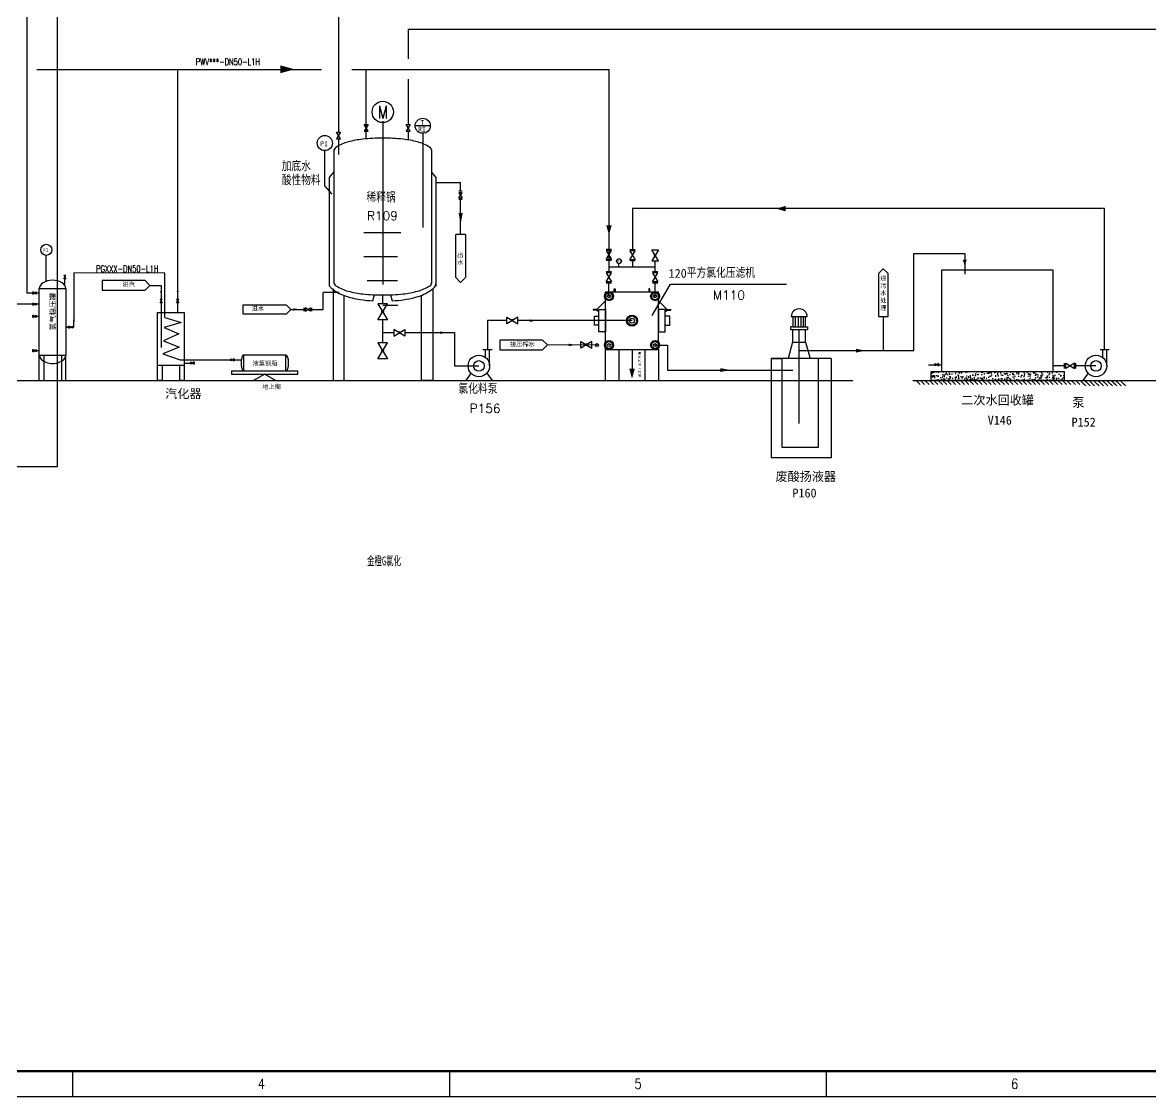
# Model space of a CAD drawing. Header units: millimetres. Extents: x 166235 to 642180, y -176646 to -48310.
# Drawn here: x 208832 to 253333, y -132410 to -90043 of the extents above; entities that cross this region are included whole.
import ezdxf
from ezdxf.enums import TextEntityAlignment as Align

# ---------------------------------------------------------------- set-up
doc = ezdxf.new("R2010")
doc.units = ezdxf.units.MM
doc.header["$LTSCALE"] = 1000
for name, pattern in [('CENTER', [50.8, 31.75, -6.35, 6.35, -6.35]), ('CONTINOUS', [0]), ('DASHEDX2', [38.1, 25.4, -12.7])]:
    doc.linetypes.add(name, pattern=pattern)
doc.layers.add('C', color=1, linetype='CENTER', lineweight=25)
doc.layers.add('主要物料管线', color=1, linetype='Continuous', lineweight=53)
for name, color, linetype in [('R', 1, 'Continuous'), ('设备轮廓线', 7, 'Continuous'), ('辅助物料管线', 3, 'Continuous')]:
    doc.layers.add(name, color=color, linetype=linetype)
doc.styles.add('C', font='complex.shx', dxfattribs={"height": 4})
doc.styles.add('HZ', font='txt.shx', dxfattribs={"width": 0.8, "bigfont": 'hhztxt.shx'})
doc.styles.get("Standard").update_dxf_attribs({"font": 'simplex.shx', "bigfont": 'hhztxt.shx'})
doc.styles.add('图签', font='', dxfattribs={"width": 0.8, "height": 3})
doc.styles.get('图签').set_extended_font_data('SimSun')
doc.dimstyles.new('ISO-25', dxfattribs={"dimtxt": 200, "dimasz": 2.5, "dimexe": 1.25, "dimexo": 0.625, "dimtad": 1, "dimtxsty": 'Standard', "dimcen": 2.5, "dimadec": 0, "dimazin": 0, "dimtfac": 1, "dimtmove": 0, "dimatfit": 3, "dimfxl": 1, "dimarcsym": 0})

# ---------------------------------------------------------------- blocks, each defined once
blk = doc.blocks.new('A0横向')
at = {"layer": 'C', "color": 0, "linetype": 'CONTINOUS'}
for p, q in [((427298181.4, 4237220848.93), (427298181.4, 4237220858.93)), ((427298330.03, 4237220848.93), (427298330.03, 4237220858.93)), ((427298478.65, 4237220848.93), (427298478.65, 4237220858.93))]:
    blk.add_line(p, q, dxfattribs=at)
blk.add_lwpolyline([(427297735.53, 4237220848.93), (427298924.53, 4237220848.93), (427298924.53, 4237221689.93), (427297735.53, 4237221689.93)], close=True, dxfattribs=at)
at = {"layer": 'C', "color": 0, "linetype": 'CONTINOUS', "const_width": 1}
blk.add_lwpolyline([(427297760.53, 4237220858.93), (427298914.53, 4237220858.93), (427298914.53, 4237221679.93), (427297760.53, 4237221679.93)], close=True, dxfattribs=at)
at = {"layer": 'C', "color": 0, "linetype": 'CONTINOUS', "style": 'C', "width": 0.85}
for s, p in [('4', (427298255.71, 4237220853.93)), ('5', (427298404.34, 4237220853.93)), ('6', (427298552.96, 4237220853.93))]:
    blk.add_text(s, height=4, dxfattribs=at).set_placement(p, align=Align.MIDDLE)

msp = doc.modelspace()

# ---------------------------------------------------------------- hatches: boundary and pattern name
at = {"layer": '设备轮廓线'}
h = msp.add_hatch(dxfattribs=at)
h.set_pattern_fill('AR-CONC', color=256, scale=1.75, style=0)
h.set_pattern_definition([(50, (84099.71, -212310.3), (318.82317, -27.8934), [33.3375, -366.7125]), (355, (84099.7, -212310.3), (-61.67495, 334.3491), [26.67, -293.37]), (100.451, (84126.28, -212312.62), (257.1494, 306.4542), [28.3325, -311.6575]), (46.1842, (84099.7, -212221.4), (474.3883, -73.5741), [50.0062, -550.0687]), (96.6356, (84139.25, -212227.52), (415.4574, 432.9947), [42.4987, -467.4862]), (351.184, (84099.7, -212221.4), (415.458, 432.994), [40.005, -440.055]), (21, (84144.16, -212243.62), (265.32604, -178.96466), [33.3375, -366.7125]), (326, (84144.16, -212243.62), (108.15355, 322.32894), [26.67, -293.37]), (71.4514, (84166.27, -212258.53), (373.47886, 143.365), [28.3325, -311.6575]), (37.5, (84099.71, -212310.29), (5.405056, 147.97132), [0, -289.814, 0, -297.815, 0, -294.48125]), (7.5, (84099.71, -212310.29), (116.93441, 175.316), [0, -169.799, 0, -283.1465, 0, -112.23625]), (327.5, (84000.59, -212310.29), (237.28354, -10.0253), [0, -111.125, 0, -346.71, 0, -460.0575]), (317.5, (83956.14, -212310.3), (259.22607, 44.49636), [0, -144.4625, 0, -230.251, 0, -326.7075])])
h.paths.add_polyline_path([(249929, -104165), (249929, -103815), (244679, -103815), (244679, -104165)])

# ---------------------------------------------------------------- linework, layer by layer
at = {"color": 1}
for p, q in [((209015, -100714), (209015, -79722)), ((224040, -92279), (224040, -94059)), ((224040, -94322), (224040, -94672)), ((209232, -100714), (209015, -100714)), ((209232, -101152), (208576, -101153))]:
    msp.add_line(p, q, dxfattribs=at)
at = {"color": 1, "lineweight": -3, "ltscale": 1.5}
for p, q in [((224040, -90308), (253922, -90308)), ((224040, -90308), (224040, -91470)), ((227179, -101803), (227179, -102954)), ((223916, -102277), (225877, -102277))]:
    msp.add_line(p, q, dxfattribs=at)
at = {"color": 3}
msp.add_line((221829, -91896), (231975, -91896), dxfattribs=at)
for p, q in [((222462, -94322), (222304, -94059)), ((222304, -94059), (222462, -94059)), ((222462, -94059), (222304, -94322)), ((222304, -94322), (222462, -94322)), ((223046, -93991), (223046, -100380)), ((224119, -94322), (223961, -94059)), ((223961, -94059), (224119, -94059)), ((224119, -94059), (223961, -94322)), ((223961, -94322), (224119, -94322)), ((224920, -94115), (224323, -94115)), ((221380, -94629), (221223, -94366)), ((221223, -94366), (221380, -94366)), ((221380, -94366), (221223, -94629)), ((221223, -94629), (221380, -94629)), ((224621, -94413), (224621, -98129)), ((220757, -96500), (220757, -95095)), ((221114, -95117), (221114, -100275)), ((224982, -100275), (224982, -95117)), ((220948, -96159), (221114, -95943)), ((225148, -96159), (224982, -95943)), ((220757, -96500), (221032, -96815)), ((220948, -100439), (220948, -96159)), ((225148, -100439), (225148, -96159)), ((226306, -98410), (225928, -98410)), ((225928, -100104), (225928, -98410)), ((226306, -98410), (226306, -100104)), ((232074, -98992), (231864, -98992)), ((232074, -99038), (231864, -99038)), ((231864, -99038), (232074, -99388)), ((231864, -99388), (232074, -99038)), ((233009, -99006), (232799, -99006)), ((233009, -99052), (232799, -99052)), ((232799, -99052), (233009, -99402)), ((232799, -99402), (233009, -99052)), ((232074, -99388), (231864, -99388)), ((232074, -99433), (231864, -99433)), ((232364, -99679), (232364, -99553)), ((233009, -99402), (232799, -99402)), ((233009, -99448), (232799, -99448)), ((226117, -100293), (225928, -100104)), ((226117, -100293), (226306, -100104)), ((232074, -99877), (231864, -99877)), ((232074, -99923), (231864, -99923)), ((231864, -99923), (232074, -100273)), ((231864, -100273), (232074, -99923)), ((233894, -99877), (233684, -99877)), ((233894, -99923), (233684, -99923)), ((233684, -99923), (233894, -100273)), ((233684, -100273), (233894, -99923)), ((242793, -99757), (242604, -99946)), ((242604, -99946), (242604, -101640)), ((242793, -99757), (242982, -99946)), ((242982, -101640), (242982, -99946)), ((211978, -100223), (211978, -100601)), ((213671, -100223), (211978, -100223)), ((213860, -100412), (213671, -100223)), ((213860, -100412), (213671, -100601)), ((232074, -100273), (231864, -100273)), ((232074, -100319), (231864, -100319)), ((232180, -100665), (232180, -100551)), ((232180, -100551), (232215, -100551)), ((232215, -100551), (232215, -100665)), ((233578, -100551), (233543, -100551)), ((233543, -100551), (233543, -100665)), ((233578, -100665), (233578, -100551)), ((233894, -100273), (233684, -100273)), ((233894, -100319), (233684, -100319)), ((211978, -100601), (213671, -100601)), ((222651, -101022), (222723, -100784)), ((223343, -100785), (223417, -101024)), ((231829, -100665), (233929, -100665)), ((231829, -102940), (231829, -100665)), ((233929, -102940), (233929, -100665)), ((217534, -101551), (217534, -101173)), ((217534, -101173), (219227, -101173)), ((219416, -101362), (219227, -101173)), ((219416, -101362), (219227, -101551)), ((222851, -101768), (223229, -101138)), ((223229, -101138), (222851, -101138)), ((222851, -101138), (223229, -101768)), ((231341, -101380), (231526, -101380)), ((231348, -101371), (231348, -101390)), ((231519, -101367), (231352, -101367)), ((231519, -101394), (231352, -101394)), ((231519, -101336), (231829, -101025)), ((231519, -101425), (231519, -101336)), ((231519, -101380), (231519, -101367)), ((231567, -101425), (231519, -101425)), ((231567, -102240), (231567, -101365)), ((231567, -101365), (231829, -101365)), ((231829, -101365), (231829, -102240)), ((234240, -101336), (233929, -101025)), ((233929, -101365), (233929, -102240)), ((234192, -101365), (233929, -101365)), ((234192, -102240), (234192, -101365)), ((234192, -101425), (234240, -101425)), ((234417, -101380), (234233, -101380)), ((234240, -101425), (234240, -101336)), ((234240, -101380), (234240, -101367)), ((234240, -101367), (234407, -101367)), ((234240, -101394), (234407, -101394)), ((219227, -101551), (217534, -101551)), ((223229, -101768), (222851, -101768)), ((231392, -101978), (231392, -101628)), ((231392, -101628), (231567, -101628)), ((234367, -101628), (234192, -101628)), ((234367, -101978), (234367, -101628)), ((239159, -101641), (239793, -101641)), ((239159, -101641), (239793, -101641)), ((239159, -101641), (239793, -101641)), ((239159, -101641), (239793, -101641)), ((239220, -101641), (239220, -102044)), ((239220, -101641), (239220, -102044)), ((239220, -101641), (239220, -102044)), ((239220, -101641), (239220, -102044)), ((239322, -101641), (239322, -102044)), ((239322, -101641), (239322, -102044)), ((239322, -101641), (239322, -102044)), ((239322, -101641), (239322, -102044)), ((239437, -101641), (239437, -102044)), ((239437, -101641), (239437, -102044)), ((239437, -101641), (239437, -102044)), ((239437, -101641), (239437, -102044)), ((239541, -101641), (239541, -102044)), ((239541, -101641), (239541, -102044)), ((239541, -101641), (239541, -102044)), ((239541, -101641), (239541, -102044)), ((239635, -101641), (239635, -102044)), ((239635, -101641), (239635, -102044)), ((239635, -101641), (239635, -102044)), ((239635, -101641), (239635, -102044)), ((239721, -102044), (239721, -101641)), ((239721, -102044), (239721, -101641)), ((239721, -102044), (239721, -101641)), ((239721, -102044), (239721, -101641)), ((242604, -101640), (242982, -101640)), ((223478, -102146), (223478, -102409)), ((223478, -102409), (223916, -102146)), ((223916, -102409), (223478, -102146)), ((223916, -102146), (223916, -102409)), ((231567, -101978), (231392, -101978)), ((231829, -102240), (231567, -102240)), ((233929, -102240), (234192, -102240)), ((234192, -101978), (234367, -101978)), ((239220, -102044), (239799, -102044)), ((239220, -102044), (239799, -102044)), ((239220, -102044), (239799, -102044)), ((239220, -102044), (239799, -102044)), ((239466, -102146), (239465, -102987)), ((239466, -102146), (239465, -102987)), ((239466, -102146), (239465, -102987)), ((239466, -102146), (239465, -102987)), ((222851, -103308), (223229, -102679)), ((223229, -102679), (222851, -102679)), ((222851, -102679), (223229, -103308)), ((239461, -102692), (239461, -105861)), ((227359, -102954), (226998, -102954)), ((227090, -102954), (227090, -103248)), ((227262, -103590), (227262, -102954)), ((231829, -104165), (231829, -102940)), ((231829, -102940), (232354, -102940)), ((232354, -102940), (232354, -104165)), ((232354, -102940), (233404, -102940)), ((233404, -104165), (233404, -102940)), ((233404, -102940), (233929, -102940)), ((233929, -102940), (233929, -104165)), ((251707, -102954), (251346, -102954)), ((251438, -102954), (251438, -103248)), ((251610, -103590), (251610, -102954)), ((223229, -103308), (222851, -103308)), ((249943, -103695), (249943, -103485)), ((250339, -103485), (249989, -103695)), ((249989, -103695), (249989, -103485)), ((249989, -103485), (250339, -103695)), ((250339, -103695), (250339, -103485)), ((250385, -103695), (250385, -103485)), ((226522, -103870), (226320, -104165)), ((227153, -103870), (227355, -104165)), ((250870, -103870), (250668, -104165)), ((170381, -104165), (241585, -104165)), ((231829, -104165), (232354, -104165)), ((231917, -104165), (232267, -104165)), ((233404, -104165), (233929, -104165)), ((243962, -104165), (280714, -104165)), ((244085, -104165), (244248, -104327)), ((244260, -104165), (244423, -104327)), ((244435, -104165), (244598, -104327)), ((244610, -104165), (244773, -104327)), ((244785, -104165), (244948, -104327)), ((244960, -104165), (245123, -104327)), ((245135, -104165), (245298, -104327)), ((245310, -104165), (245473, -104327)), ((245485, -104165), (245648, -104327)), ((245660, -104165), (245823, -104327)), ((245835, -104165), (245998, -104327)), ((246010, -104165), (246173, -104327)), ((246185, -104165), (246348, -104327)), ((246360, -104165), (246523, -104327)), ((246535, -104165), (246698, -104327)), ((246710, -104165), (246873, -104327)), ((246885, -104165), (247048, -104327)), ((247060, -104165), (247223, -104327)), ((247235, -104165), (247398, -104327)), ((247410, -104165), (247573, -104327)), ((247585, -104165), (247748, -104327)), ((247760, -104165), (247923, -104327)), ((247935, -104165), (248098, -104327)), ((248110, -104165), (248273, -104327)), ((248285, -104165), (248448, -104327)), ((248460, -104165), (248623, -104327)), ((248635, -104165), (248798, -104327)), ((248810, -104165), (248973, -104327)), ((248985, -104165), (249148, -104327)), ((249160, -104165), (249323, -104327)), ((249335, -104165), (249498, -104327)), ((249510, -104165), (249673, -104327)), ((249685, -104165), (249848, -104327)), ((249860, -104165), (250023, -104327)), ((250035, -104165), (250198, -104327)), ((250210, -104165), (250373, -104327)), ((250385, -104165), (250548, -104327)), ((250560, -104165), (250723, -104327)), ((250619, -104216), (250781, -104379)), ((250735, -104165), (250898, -104327)), ((250794, -104216), (250956, -104379)), ((250910, -104165), (251073, -104327)), ((250969, -104216), (251131, -104379)), ((251085, -104165), (251248, -104327)), ((251144, -104216), (251306, -104379)), ((251260, -104165), (251423, -104327)), ((251319, -104216), (251481, -104379)), ((251435, -104165), (251598, -104327)), ((251494, -104216), (251656, -104379)), ((251610, -104165), (251773, -104327)), ((251669, -104216), (251831, -104379)), ((251785, -104165), (251948, -104327)), ((251844, -104216), (252006, -104379)), ((251960, -104165), (252123, -104327)), ((252019, -104216), (252181, -104379)), ((252135, -104165), (252298, -104327)), ((252194, -104216), (252356, -104379))]:
    msp.add_line(p, q)
at = {"color": 0}
for p, q in [((223048, -93931), (223048, -100233)), ((222302, -98321), (223759, -98321)), ((222302, -99277), (223630, -99277)), ((223630, -100233), (222434, -100233)), ((223048, -101189), (223633, -101189))]:
    msp.add_line(p, q, dxfattribs=at)
at = {"color": 3, "lineweight": -3, "ltscale": 1.5}
for p, q in [((243997, -99149), (246008, -99149)), ((242793, -101640), (242793, -102987))]:
    msp.add_line(p, q, dxfattribs=at)
msp.add_lwpolyline([(169230, -107562), (210211, -107562), (210211, -69536), (169230, -69536)], close=True, dxfattribs=at)
for points in [[(219562, -91886, 0, 308, 0), (219009, -91886, 308, 308, 0)], [(238558, -97384, 0, 216, 0), (238945, -97384, 216, 216, 0)], [(226117, -97988, 0, 166, 0), (226117, -97550, 166, 166, 0)], [(231969, -98425, 0, 216, 0), (231969, -98037, 216, 216, 0)], [(246006, -99670, 0, 154, 0), (246006, -99393, 154, 154, 0)], [(214300, -100809, 0, 87.5, 0), (214300, -100627, 87.5, 87.5, 0)], [(214953, -100809, 0, 87.5, 0), (214953, -100627, 87.5, 87.5, 0)], [(219774, -101362, 0, 99.8, 0), (219512, -101362, 99.8, 99.8, 0)], [(229108, -101803, 0, 99.8, 0), (228846, -101803, 99.8, 99.8, 0)], [(225582, -102277, 0, 99.8, 0), (225320, -102277, 99.8, 99.8, 0)], [(230644, -102760, 0, 99.8, 0), (230382, -102760, 99.8, 99.8, 0)], [(242105, -102987, 0, 150, 0), (241711, -102987, 150, 150, 0)], [(232879, -104091, 0, 216, 0), (232879, -103704, 216, 216, 0)], [(236755, -103752, 0, 150, 0), (236361, -103752, 150, 150, 0)]]:
    msp.add_lwpolyline(points, format="xyseb")
for points, const_width in [([(222370, -94191, 1), (222396, -94191, 1)], 26.2), ([(224027, -94191, 1), (224053, -94191, 1)], 26.2), ([(221288, -94497, 1), (221314, -94497, 1)], 26.2), ([(223071, -101453, -1), (223008, -101453, -1)], 63), ([(223697, -102256, 1), (223697, -102299, 1)], 43.8), ([(223071, -102994, -1), (223008, -102994, -1)], 63)]:
    msp.add_lwpolyline(points, format="xyb", close=True, dxfattribs=dict(const_width=const_width))
msp.add_lwpolyline([(219223, -103161), (217555, -103161), (217555, -103788), (219223, -103788)], close=True)
for centre, radius in [((223046, -93570), 421), ((232364, -99454), 98.5), ((231969, -100840), 175), ((231829, -100840), 15.8), ((231969, -100840), 140), ((231870, -100741), 15.8), ((231870, -100939), 15.8), ((231969, -100840), 56.9), ((231969, -100700), 15.8), ((231969, -100980), 15.8), ((232068, -100741), 15.8), ((232068, -100939), 15.8), ((232109, -100840), 15.8), ((233789, -100840), 175), ((233649, -100840), 15.8), ((233789, -100840), 140), ((233690, -100741), 15.8), ((233690, -100939), 15.8), ((233789, -100840), 56.9), ((233789, -100700), 15.8), ((233789, -100980), 15.8), ((233888, -100741), 15.8), ((233888, -100939), 15.8), ((233929, -100840), 15.8), ((232879, -101803), 219), ((232696, -101803), 15.8), ((232879, -101803), 184), ((232750, -101673), 15.8), ((232879, -101803), 96.2), ((232879, -101619), 15.8), ((233009, -101673), 15.8), ((233063, -101803), 15.8), ((232750, -101933), 15.8), ((232879, -101986), 15.8), ((233009, -101933), 15.8), ((231496, -102765), 56.9), ((231969, -102765), 175), ((231829, -102765), 15.8), ((231969, -102765), 140), ((231870, -102666), 15.8), ((231969, -102765), 56.9), ((231969, -102625), 15.8), ((232068, -102666), 15.8), ((232109, -102765), 15.8), ((233789, -102765), 175), ((233649, -102765), 15.8), ((233789, -102765), 140), ((233690, -102666), 15.8), ((233789, -102765), 56.9), ((233789, -102625), 15.8), ((233888, -102666), 15.8), ((233929, -102765), 15.8), ((226837, -103590), 425), ((231870, -102864), 15.8), ((231969, -102905), 15.8), ((232068, -102864), 15.8), ((233690, -102864), 15.8), ((233789, -102905), 15.8), ((233888, -102864), 15.8), ((251185, -103590), 425), ((226837, -103590), 209), ((251185, -103590), 209)]:
    msp.add_circle(centre, radius)
for centre, radius, start, end in [((222121, -96403), 1708, 104.9314, 122.773), ((222678, -98492), 3870, 96.3032, 104.9314), ((223048, -101847), 7245, 90, 96.3032), ((223048, -101847), 7245, 83.6968, 90), ((223419, -98492), 3870, 75.0686, 83.6968), ((223976, -96403), 1708, 57.227, 75.0686), ((221293, -95117), 179, 122.773, 180), ((224803, -95117), 179, 0, 57.227), ((221214, -100292), 304, 208.918, 229.5665), ((222061, -99298), 1610, 229.5665, 250.56), ((221293, -100275), 179, 180, 237.227), ((222121, -98990), 1708, 237.227, 255.0686), ((223976, -98990), 1708, 284.9314, 302.773), ((223997, -99301), 1610, 289.44, 310.4335), ((224803, -100275), 179, 302.773, 0), ((224844, -100294), 304, 310.4335, 0), ((222632, -97680), 3326, 250.56, 261.6827), ((222678, -96901), 3870, 255.0686, 263.6968), ((223010, -95094), 5939, 261.6827, 266.5291), ((223048, -93546), 7245, 263.6968, 270), ((223048, -93546), 7245, 270, 276.3032), ((223048, -95096), 5939, 273.5637, 278.3173), ((223419, -96901), 3870, 276.3032, 284.9314), ((223426, -97682), 3326, 278.3173, 289.44), ((231352, -101371), 3.5, 90, 180), ((231352, -101390), 3.5, 180, 270)]:
    msp.add_arc(centre, radius, start, end)
msp.add_ellipse((239476, -101641), major_axis=(-317, 0), ratio=0.951559, start_param=3.141593, end_param=6.283185)
msp.add_ellipse((239476, -101641), major_axis=(-317, 0), ratio=0.951559, start_param=3.141593, end_param=6.283185)
msp.add_ellipse((239476, -101641), major_axis=(-317, 0), ratio=0.951559, start_param=3.141593, end_param=6.283185)
msp.add_ellipse((239476, -101641), major_axis=(-317, 0), ratio=0.951559, start_param=3.141593, end_param=6.283185)
at = {"layer": '主要物料管线', "lineweight": -3}
for p, q in [((221301, -87625), (221301, -94366)), ((221301, -94629), (221301, -95247)), ((227940, -101803), (227179, -101803)), ((232879, -101803), (228378, -101803)), ((231153, -101803), (228378, -101803)), ((232879, -102940), (232879, -103720))]:
    msp.add_line(p, q, dxfattribs=at)
at = {"layer": '主要物料管线', "color": 0, "lineweight": -2}
for p, q in [((226052, -96964), (226183, -96754)), ((226052, -96754), (226183, -96964)), ((220192, -101428), (219982, -101297)), ((219982, -101428), (220192, -101297))]:
    msp.add_line(p, q, dxfattribs=at)
at = {"layer": '主要物料管线'}
for p, q in [((233789, -99246), (233789, -99203)), ((228181, -101803), (228137, -101803)), ((223675, -102277), (223719, -102277)), ((231096, -102760), (231052, -102760))]:
    msp.add_line(p, q, dxfattribs=at)
at = {"layer": '主要物料管线', "color": 0, "lineweight": -2}
for points in [[(226183, -96701), (226052, -96701)], [(226183, -96754), (226052, -96754)], [(226052, -96964), (226183, -96964)], [(226052, -97016), (226183, -97016)], [(219930, -101297), (219930, -101428)], [(219982, -101297), (219982, -101428)], [(220192, -101428), (220192, -101297)], [(220245, -101428), (220245, -101297)]]:
    msp.add_lwpolyline(points, dxfattribs=at)
at = {"layer": '设备轮廓线', "color": 3}
for p, q in [((224040, -94177), (224040, -94204)), ((239465, -102987), (240077, -102987)), ((239465, -102987), (240077, -102987)), ((239465, -102987), (240077, -102987)), ((239465, -102987), (243994, -102987))]:
    msp.add_line(p, q, dxfattribs=at)
at = {"layer": '设备轮廓线'}
for p, q in [((209769, -100251), (209769, -99227)), ((233921, -99443), (233658, -99006)), ((233658, -99006), (233921, -99006)), ((233921, -99006), (233658, -99443)), ((233658, -99443), (233921, -99443)), ((245097, -103815), (245097, -99794)), ((245097, -99794), (249482, -99794)), ((249482, -99794), (249482, -103815)), ((209493, -103164), (209493, -100539)), ((209493, -100539), (210543, -100539)), ((210543, -100539), (210543, -103164)), ((221081, -100547), (221081, -104165)), ((225015, -100547), (225015, -104165)), ((221519, -104165), (221519, -100802)), ((224578, -104165), (224578, -100802)), ((214160, -103577), (214160, -101477)), ((214160, -101477), (215210, -101477)), ((215210, -101477), (215210, -103577)), ((228378, -101671), (227940, -101934)), ((227940, -101934), (227940, -101671)), ((227940, -101671), (228378, -101934)), ((228378, -101934), (228378, -101671)), ((223675, -102277), (223719, -102277)), ((239220, -102044), (239133, -102044)), ((239133, -102044), (239133, -102146)), ((239220, -102044), (239133, -102044)), ((239133, -102044), (239133, -102146)), ((239220, -102044), (239133, -102044)), ((239133, -102044), (239133, -102146)), ((239220, -102044), (239133, -102044)), ((239133, -102044), (239133, -102146)), ((239133, -102146), (239799, -102146)), ((239133, -102146), (239799, -102146)), ((239133, -102146), (239799, -102146)), ((239133, -102146), (239799, -102146)), ((239220, -102646), (239220, -102146)), ((239220, -102646), (239220, -102146)), ((239220, -102646), (239220, -102146)), ((239220, -102646), (239220, -102146)), ((239721, -102646), (239721, -102146)), ((239721, -102646), (239721, -102146)), ((239721, -102646), (239721, -102146)), ((239799, -102044), (239799, -102146)), ((239799, -102044), (239799, -102146)), ((239799, -102044), (239799, -102146)), ((239799, -102044), (239799, -102146)), ((227658, -102571), (227658, -102949)), ((229351, -102571), (227658, -102571)), ((229540, -102760), (229351, -102571)), ((229540, -102760), (229351, -102949)), ((231292, -102629), (230855, -102892)), ((230855, -102892), (230855, -102629)), ((230855, -102629), (231292, -102892)), ((231292, -102892), (231292, -102629)), ((239212, -102646), (239039, -103290)), ((239212, -102646), (239039, -103290)), ((239212, -102646), (239039, -103290)), ((239212, -102646), (239039, -103290)), ((239220, -102646), (239721, -102646)), ((239220, -102646), (239721, -102646)), ((239220, -102646), (239721, -102646)), ((239220, -102646), (239721, -102646)), ((239729, -102646), (239902, -103290)), ((239729, -102646), (239902, -103290)), ((239729, -102646), (239902, -103290)), ((239729, -102646), (239902, -103290)), ((209493, -103164), (210543, -103164)), ((209493, -104165), (209493, -103164)), ((209668, -103164), (209668, -104165)), ((210368, -103164), (210368, -104165)), ((210543, -104165), (210543, -103164)), ((227658, -102949), (229351, -102949)), ((215210, -103577), (214160, -103577)), ((214160, -104165), (214160, -103577)), ((214335, -103577), (214335, -104165)), ((215035, -104165), (215035, -103577)), ((215210, -103577), (215210, -104165)), ((238792, -103290), (238792, -106790)), ((240733, -103290), (238792, -103290)), ((217073, -103788), (219698, -103788)), ((217073, -103788), (217073, -103910)), ((217073, -103910), (219698, -103910)), ((218386, -103910), (217943, -104165)), ((218386, -103910), (218828, -104165)), ((219698, -103910), (219698, -103788)), ((244679, -103815), (249929, -103815)), ((244679, -104165), (244679, -103815)), ((245554, -103815), (249054, -103815)), ((249929, -103815), (249929, -104165)), ((210368, -104165), (210543, -104165)), ((214335, -104165), (214160, -104165)), ((215210, -104165), (215035, -104165)), ((217943, -104165), (218828, -104165)), ((225015, -104165), (224578, -104165)), ((249929, -104165), (244679, -104165))]:
    msp.add_line(p, q, dxfattribs=at)
at = {"layer": '设备轮廓线', "lineweight": -2}
for p, q in [((210454, -100149), (210542, -100009)), ((210454, -100009), (210542, -100149)), ((209372, -100758), (209232, -100670)), ((209232, -100758), (209372, -100670)), ((214256, -100962), (214344, -101102)), ((214256, -101102), (214344, -100962)), ((214909, -101102), (214997, -100962)), ((214909, -100962), (214997, -101102)), ((209372, -101195), (209232, -101108)), ((209232, -101195), (209372, -101108)), ((209372, -101677), (209232, -101589)), ((209232, -101677), (209372, -101589)), ((210663, -102102), (210803, -102015)), ((210803, -102102), (210663, -102015)), ((209372, -103033), (209232, -102945)), ((209232, -103033), (209372, -102945)), ((215468, -103430), (215608, -103518)), ((215608, -103430), (215468, -103518)), ((217046, -103304), (217186, -103392)), ((217186, -103304), (217046, -103392)), ((244836, -103496), (244976, -103583)), ((244976, -103496), (244836, -103584))]:
    msp.add_line(p, q, dxfattribs=at)
at = {"layer": '设备轮廓线', "color": 1}
for p, q in [((223048, -101138), (223048, -100791)), ((223040, -101768), (223040, -102679)), ((223040, -102277), (223478, -102277)), ((225877, -102277), (225877, -103590)), ((225877, -103590), (226837, -103590))]:
    msp.add_line(p, q, dxfattribs=at)
at = {"layer": '设备轮廓线', "const_width": 43.8}
for points in [[(233768, -99224, 1), (233811, -99224, 1)], [(228159, -101824, 1), (228159, -101781, 1)], [(231074, -102782, 1), (231074, -102738, 1)]]:
    msp.add_lwpolyline(points, format="xyb", close=True, dxfattribs=at)
at = {"layer": '设备轮廓线', "lineweight": -2}
for points in [[(210454, -100009), (210542, -100009)], [(210542, -100149), (210454, -100149)], [(209232, -100758), (209232, -100670)], [(209372, -100670), (209372, -100758)], [(214256, -100962), (214344, -100962)], [(214909, -100962), (214997, -100962)], [(209232, -101195), (209232, -101108)], [(209372, -101108), (209372, -101195)], [(214344, -101102), (214256, -101102)], [(214997, -101102), (214909, -101102)], [(209232, -101677), (209232, -101589)], [(209372, -101589), (209372, -101677)], [(210663, -102102), (210663, -102015)], [(210803, -102015), (210803, -102102)], [(209232, -103033), (209232, -102945)], [(209372, -102945), (209372, -103033)], [(215468, -103518), (215468, -103430)], [(215608, -103430), (215608, -103518)], [(217046, -103392), (217046, -103304)], [(217186, -103304), (217186, -103392)], [(244836, -103584), (244836, -103496)], [(244976, -103496), (244976, -103583)]]:
    msp.add_lwpolyline(points, dxfattribs=at)
at = {"layer": '设备轮廓线', "color": 7}
msp.add_circle((209769, -99009), 218, dxfattribs=at)
at = {"layer": '设备轮廓线'}
for centre, major_axis, ratio, start_param, end_param in [((210018, -100539), (-525, 0), 0.623245, 3.141593, 6.283185), ((210018, -103164), (-525, 0), 0.623245, 0, 3.141593), ((217555, -103474), (0, 314), 0.330814, 0, 3.141593), ((219223, -103474), (0, 314), 0.330814, 3.141593, 6.283185)]:
    msp.add_ellipse(centre, major_axis=major_axis, ratio=ratio, start_param=start_param, end_param=end_param, dxfattribs=at)
at = {"layer": '辅助物料管线'}
for p, q in [((209392, -91896), (220628, -91896)), ((222383, -94632), (222383, -91896)), ((222383, -94204), (222383, -94177)), ((224040, -94204), (224040, -94177)), ((221301, -94510), (221301, -94484)), ((225148, -96354), (226117, -96354)), ((226117, -96701), (226117, -96354)), ((226117, -98410), (226117, -97016)), ((243994, -97384), (232904, -97384)), ((232904, -97384), (232904, -99006)), ((251526, -97384), (243994, -97384)), ((251526, -102954), (251526, -97384)), ((243994, -102987), (243997, -99149)), ((246008, -99149), (246009, -99973)), ((231969, -99433), (231969, -99877)), ((231969, -99679), (233789, -99679)), ((232904, -99448), (232904, -99679)), ((210498, -100407), (210498, -100149)), ((220688, -101362), (220688, -100693)), ((215210, -103474), (215468, -103474)), ((238792, -103290), (238372, -103290)), ((244578, -103540), (244836, -103540)), ((244976, -103540), (245097, -103540)), ((249943, -103590), (249482, -103590)), ((251185, -103590), (250385, -103590))]:
    msp.add_line(p, q, dxfattribs=at)
at = {"layer": '辅助物料管线', "color": 3}
for p, q in [((214953, -100962), (214953, -91941)), ((231975, -99458), (231975, -91896)), ((233789, -99246), (233789, -99203)), ((233789, -99877), (233789, -99452)), ((231969, -100840), (231969, -100319)), ((233789, -100840), (233789, -100319)), ((221325, -100693), (220688, -100693)), ((214953, -101477), (214953, -101102)), ((219416, -101362), (219924, -101362)), ((220245, -101362), (220688, -101362)), ((231496, -102765), (229540, -102760)), ((231096, -102760), (231052, -102760))]:
    msp.add_line(p, q, dxfattribs=at)
at = {"layer": '辅助物料管线', "color": 1}
for p, q in [((214450, -99930), (210852, -99918)), ((210852, -99918), (210852, -101842)), ((214450, -101674), (214450, -99930)), ((213860, -100412), (214300, -100412)), ((214300, -100412), (214300, -100962)), ((209493, -100714), (209372, -100714)), ((209493, -101152), (209372, -101152)), ((214300, -101102), (214300, -102861)), ((209493, -101633), (209372, -101633)), ((210852, -102059), (210852, -101771)), ((215085, -101876), (214413, -102070)), ((214450, -101674), (215085, -101876)), ((210663, -102059), (210543, -102059)), ((210543, -102059), (210852, -102059)), ((215002, -102327), (214395, -102594)), ((214413, -102070), (215002, -102327)), ((214395, -102594), (215011, -102851)), ((209493, -102989), (209372, -102989)), ((215011, -102851), (214367, -103109)), ((214367, -103109), (215048, -103348)), ((215048, -103348), (217046, -103348)), ((217186, -103348), (217460, -103348))]:
    msp.add_line(p, q, dxfattribs=at)
at = {"layer": '辅助物料管线', "color": 3, "linetype": 'DASHEDX2'}
for p, q in [((233789, -102765), (234285, -102765)), ((234285, -102765), (234285, -103752)), ((234285, -103752), (239226, -103752))]:
    msp.add_line(p, q, dxfattribs=at)
at = {"layer": '辅助物料管线', "color": 0}
for p, q in [((238372, -103290), (238372, -107210)), ((238372, -103290), (238792, -103290)), ((240237, -106790), (240237, -103290)), ((240750, -107210), (240750, -103290)), ((238792, -106790), (240237, -106790)), ((240750, -107210), (238372, -107210))]:
    msp.add_line(p, q, dxfattribs=at)
at = {"layer": '辅助物料管线', "color": 7}
for centre in [(224621, -94115), (220757, -94797)]:
    msp.add_circle(centre, 298, dxfattribs=at)

# ---------------------------------------------------------------- block references
at = {"xscale": 100, "yscale": 100, "zscale": 100}
msp.add_blockref('A0横向', (-42729607318, -423722217303), dxfattribs=at)

# ---------------------------------------------------------------- texts
at = {"style": 'HZ', "width": 0.7}
for s, p in [('PWV***-DN50-L1H', (215667, -91723)), ('PGXXX-DN50-L1H', (211735, -99886))]:
    msp.add_text(s, height=262.5, dxfattribs=at).set_placement(p)
at = {"style": 'HZ', "width": 0.8}
msp.add_text('M', height=491, dxfattribs=at).set_placement((223048, -93822), align=Align.CENTER)
for s, p in [('稀释锅', (222400, -97136)), ('R109', (222422, -97842)), ('M110', (236076, -100970)), ('氯化料泵', (226029, -104685)), ('P156', (226474, -105441))]:
    msp.add_text(s, height=350).set_placement(p)
for s, insert, char_height, width, attachment_point in [('{\\fSimSun|b0|i0|c134|p2;T}', (224683, -93887), 195.05, 209.25, 3), ('{\\fSimSun|b0|i0|c134|p2;RI}', (224743, -94149), 195.05, 209.25, 3), ('{\\fSimSun|b0|i0|c134|p2;PI}', (220879, -94726), 195.05, 209.25, 3), ('{\\fFangSong_GB2312|b0|i0|c134|p49;出水}', (226219, -99124), 175, 187.75, 3), ('{\\fSimSun|b0|i0|c134|p2;PI}', (232309, -99412), 87.5, 93.87, 1), ('\\pt1600;{\\fFangSong_GB2312|b0|i0|c134|p49;120}平方氯化压滤机', (234324, -99762), 350, 4915.81, 1), ('{\\fFangSong_GB2312|b0|i0|c134|p49;进汽}', (213267, -100278), 175, 1065.96, 3), ('{\\fFangSong_GB2312|b0|i0|c134|p49;进水}', (218362, -101230), 175, 653.33, 3), ('\\pt149.896;{\\fFangSong_GB2312|b0|i0|c134|p49;氯化料去干燥箱}', (233120, -103052), 87.5, 95.26, 1), ('{\\fFangSong_GB2312|b0|i0|c134|p49;液氯钢瓶}', (218888, -103396), 175, 1065.96, 3), ('{\\fFangSong_GB2312|b0|i0|c134|p49;汽化器}', (215891, -104510), 350, 2216.67, 3), ('{\\fFangSong_GB2312|b0|i0|c134|p49;地上衡}', (219027, -104321), 175, 1065.96, 3), ('{\\fFangSong_GB2312|b0|i0|c134|p49;二次水回收罐}', (245871, -104764), 350, 3050.5, 1), ('{\\fFangSong_GB2312|b0|i0|c134|p49;泵}', (250256, -104859), 350, 2651.11, 1), ('{\\fFangSong_GB2312|b0|i0|c134|p49;V146}', (246913, -105555), 350, 2499.06, 1), ('{\\fFangSong_GB2312|b0|i0|c134|p49;P152}', (250223, -105630), 350, 2499.06, 1), ('{\\fFangSong_GB2312|b0|i0|c134|p49;废酸扬液器}', (238541, -107779), 350, 2651.11, 1), ('{\\fFangSong_GB2312|b0|i0|c134|p49;P160}', (239208, -108428), 350, 2499.06, 1)]:
    msp.add_mtext(s, dxfattribs=dict(insert=insert, char_height=char_height, width=width, attachment_point=attachment_point))
at = {"insert": (209920, -100712), "char_height": 210, "width": 2125.47, "attachment_point": 3, "rotation": 90}
msp.add_mtext('{\\fFangSong_GB2312|b0|i0|c134|p49;氯气稳压罐}', dxfattribs=at)
at = {"layer": 'R', "style": '图签', "width": 0.6}
msp.add_text('金橙G氯化', height=350, dxfattribs=at).set_placement((222423, -111458))
at = {"layer": '设备轮廓线', "lineweight": -3}
for s, p in [('加底水', (219055, -95904)), ('酸性物料', (219055, -96454))]:
    msp.add_text(s, height=350, dxfattribs=at).set_placement(p)
at = {"layer": '设备轮廓线'}
for s, insert, char_height, width, attachment_point in [('{\\fSimSun|b0|i0|c134|p2;PI}', (209857, -98958), 142.22, 152.58, 3), ('{\\fFangSong_GB2312|b0|i0|c134|p49;进污水处理}', (242673, -100042), 175, 253.87, 1), ('{\\fFangSong_GB2312|b0|i0|c134|p49;接压榨水}', (228067, -102645), 175, 1085, 1)]:
    msp.add_mtext(s, dxfattribs=dict(at, insert=insert, char_height=char_height, width=width, attachment_point=attachment_point))

# ---------------------------------------------------------------- leaders
at = {"layer": 'Defpoints'}
msp.add_leader([(233679, -101604), (234396, -100362), (238973, -100362)], dimstyle='ISO-25', override={"dimgap": 0.625, "dimtad": 0}, dxfattribs=at)

doc.saveas('drawing.dxf')
